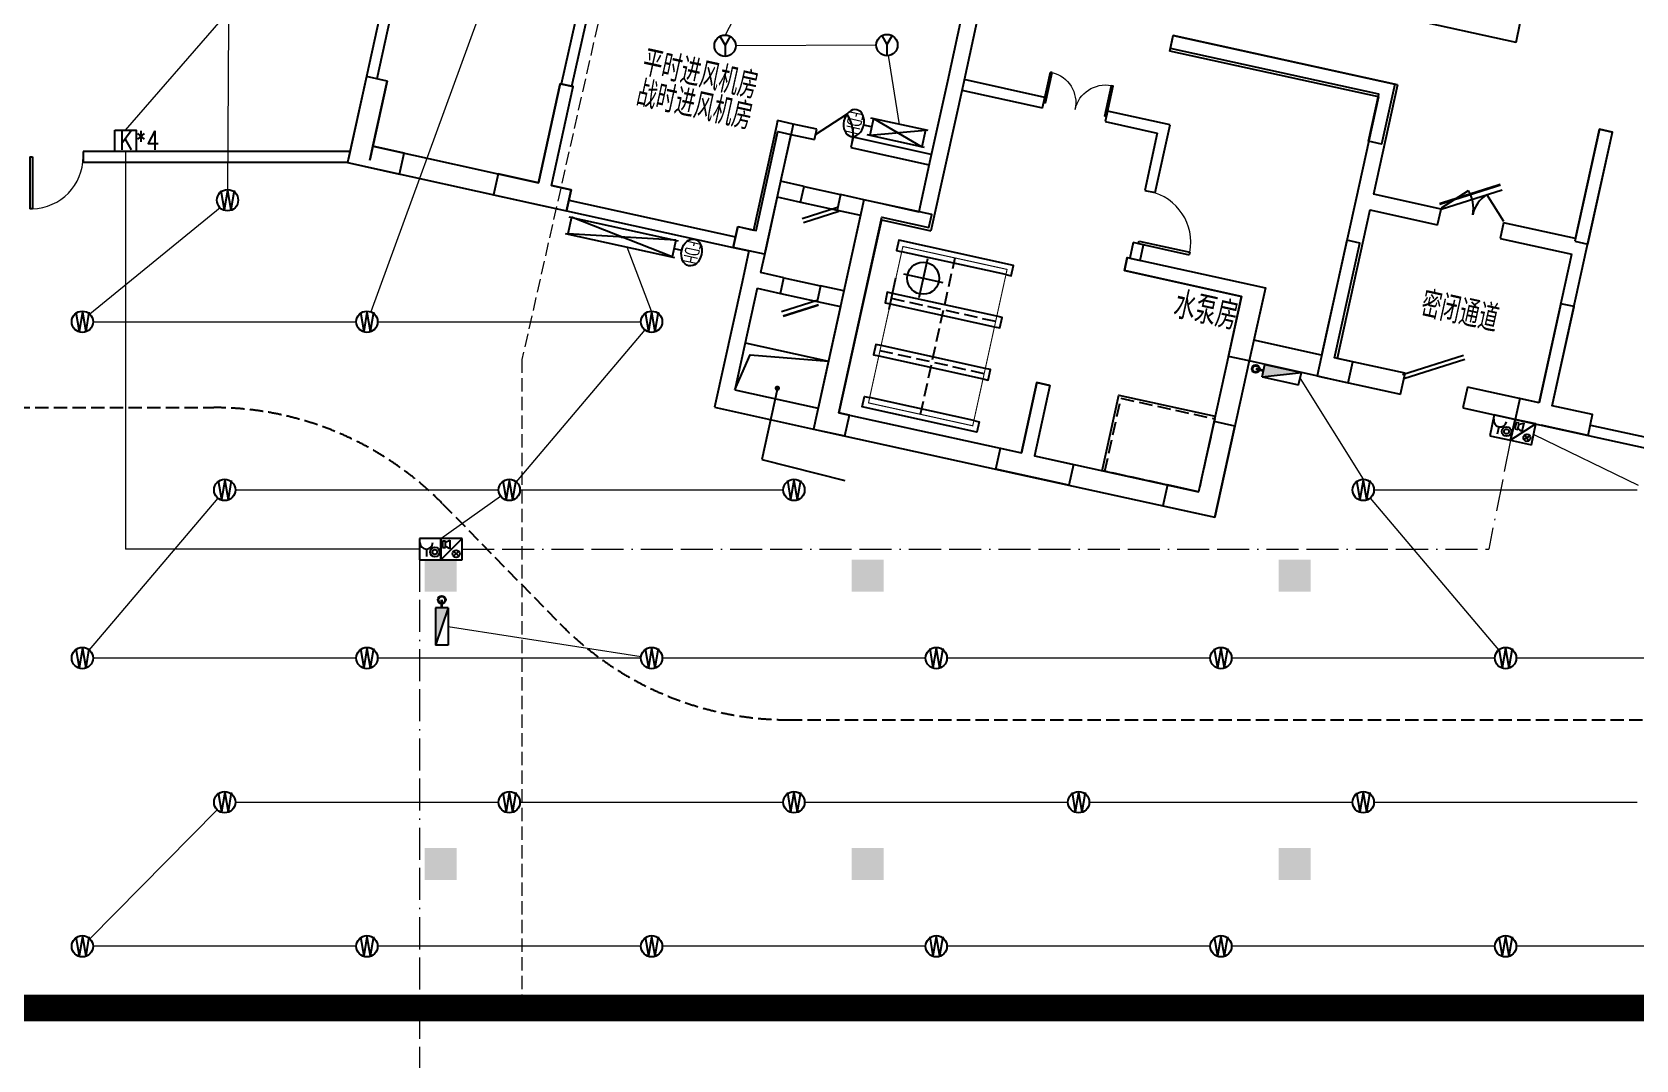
# Model space of a CAD drawing. Extents: x 791398 to 2325386, y -987887 to -518217.
# Drawn here: x 1532237 to 1562290, y -836328 to -817071 of the extents above; entities that cross this region are included whole.
import ezdxf
from ezdxf.enums import TextEntityAlignment as Align

# ---------------------------------------------------------------- set-up
doc = ezdxf.new("R2010")
doc.units = 0
doc.header["$LTSCALE"] = 1000
doc.header["$MEASUREMENT"] = 0
for name, pattern in [('ACAD_ISO11W100', [33.5, 12, -3, 12, -3, 0.5, -3]), ('BORDER', [1.75, 0.5, -0.25, 0.5, -0.25, 0, -0.25]), ('DASH', [0.35, 0.25, -0.1]), ('DASHEDX2', [1.5, 1, -0.5])]:
    doc.linetypes.add(name, pattern=pattern)
for name, color, linetype in [('COLUMN', 9, 'Continuous'), ('DIM_LEAD', 3, 'Continuous'), ('dxsqt', 1, 'Continuous'), ('JPS-J-0', 6, 'Continuous'), ('JPS-X', 1, 'BORDER'), ('JPS-XHS', 7, 'Continuous'), ('K-排风', 2, 'Continuous'), ('K-防火阀', 7, 'Continuous'), ('PS房间字', 3, 'Continuous'), ('RD-equip', 3, 'Continuous'), ('WALL', 8, 'Continuous'), ('WINDOW', 8, 'Continuous'), ('ZS房间字', 6, 'Continuous'), ('行车方向', 191, 'Continuous')]:
    doc.layers.add(name, color=color, linetype=linetype)
doc.layers.add('RD-line', color=2, linetype='Continuous', lineweight=0)
doc.styles.add('_TCH_DIM', font='SIMPLEX', dxfattribs={"bigfont": 'GBCBIG'})
doc.styles.add('_TEL_DIM', font='SIMPLEX', dxfattribs={"width": 0.8, "height": 3.5, "bigfont": 'HZTXT'})
doc.styles.add('FS1', font='txt4', dxfattribs={"width": 0.8, "bigfont": 'fstxt'})
doc.styles.add('K-KHZ', font='tjromans.shx', dxfattribs={"width": 0.8, "bigfont": 'tjhztxt.shx'})
doc.styles.get("Standard").update_dxf_attribs({"font": 'gbenor.shx', "bigfont": 'gbcbig.shx'})
doc.styles.add('TEXT', font='tjromans.shx', dxfattribs={"width": 0.8, "height": 400, "bigfont": 'tjhztxt.shx'})
doc.linetypes.add('BRA', pattern='A,2.8,-0.1,["B",_TEL_DIM,S=0.07,R=0,X=0,Y=-0.12],-0.25', length=3.15)

# ---------------------------------------------------------------- blocks, each defined once
blk = doc.blocks.new('Manhole')
for p, q in [((500, -875), (500, -125)), ((125, -500), (875, -500))]:
    blk.add_line(p, q)
blk.add_circle((500, -500), 300)
blk = doc.blocks.new('FF')
at = {"linetype": 'Continuous'}
for radius in [75, 60]:
    blk.add_circle((0, 0), radius, dxfattribs=at)
blk = doc.blocks.new('DXHS')
at = {"layer": 'JPS-XHS'}
blk.add_hatch(color=256, dxfattribs=at).paths.add_polyline_path([(-350, 240), (-350, 0), (350, 0)])
at = {"layer": 'JPS-XHS', "linetype": 'Continuous'}
for p, q in [((-350, 240), (-350, 0)), ((-350, 240), (350, 240)), ((-350, 0), (350, 0)), ((350, 240), (350, 0))]:
    blk.add_line(p, q, dxfattribs=at)
at = {"layer": 'JPS-XHS'}
blk.add_line((-350, 240), (350, 0), dxfattribs=at)
blk = doc.blocks.new('xxhhsss')
at = {"layer": 'JPS-X', "const_width": 50}
for points in [[(90154, -125081), (90007, -125049)], [(74755, -129523), (74755, -129373)]]:
    blk.add_lwpolyline(points, dxfattribs=at)
at = {"layer": 'JPS-X'}
for p, rotation in [((90007, -125049), 167.5962954753336), ((74755, -129373), 270)]:
    blk.add_blockref('FF', p, dxfattribs=dict(at, rotation=rotation))
at = {"layer": 'JPS-XHS', "xscale": -1, "rotation": 167.5962954753336}
blk.add_blockref('DXHS', (90521, -125039), dxfattribs=at)
at = {"layer": 'JPS-XHS', "rotation": 270}
blk.add_blockref('DXHS', (74635, -129873), dxfattribs=at)
blk = doc.blocks.new('_FZH')
blk.add_solid([(-0.5, -0.5), (0.5, -0.5), (-0.5, 0.5), (0.5, 0.5)])
blk = doc.blocks.new('$DorLib2D$00000001')
for p, q in [((0.45, 0.975), (0.5, 0.975)), ((0.45, 0), (0.45, 0.975)), ((0.5, 0), (0.5, 0.975)), ((0.5, 0), (0.45, 0))]:
    blk.add_line(p, q)
at = {"lineweight": 13}
blk.add_arc((0.475, 0), 0.975, 91.4693, 180, dxfattribs=at)
blk = doc.blocks.new('$DorLib2D$00000002')
for p, q in [((-0.5, 0), (-0.5, 0.4875)), ((-0.475, 0.4875), (-0.5, 0.4875)), ((-0.475, 0), (-0.475, 0.4875)), ((0.475, 0), (0.475, 0.4875)), ((0.475, 0.4875), (0.5, 0.4875)), ((0.5, 0), (0.5, 0.4875)), ((-0.5, 0), (-0.475, 0)), ((0.5, 0), (0.475, 0))]:
    blk.add_line(p, q)
at = {"lineweight": 13}
for centre, start, end in [((-0.4875, 0), 0, 88.53072), ((0.4875, 0), 91.46928, 180)]:
    blk.add_arc(centre, 0.4875, start, end, dxfattribs=at)
blk = doc.blocks.new('$DorLib2D$00000180')
at = {"color": 0}
for p, q in [((-0.557, 0.242), (0.309, 0.742)), ((-0.5, 0.143), (0.366, 0.643))]:
    blk.add_line(p, q, dxfattribs=at)
blk = doc.blocks.new('$DorLib2D$00000192')
at = {"color": 0}
blk.add_line((-0.5, 0.125), (0.366, 0.625), dxfattribs=at)
at = {"color": 0, "const_width": 0.0417}
blk.add_lwpolyline([(-0.542, 0.197), (0.324, 0.697)], dxfattribs=at)
blk = doc.blocks.new('$DorLib2D$00000181')
at = {"color": 0}
for p, q in [((-0.533, 0.141), (0.333, 0.641)), ((-0.5, 0.083), (0.366, 0.583))]:
    blk.add_line(p, q, dxfattribs=at)
blk = doc.blocks.new('$DorLib2D$00000116')
at = {"color": 0}
for p, q in [((-0.5, 0), (-0.146, 0.354)), ((0.5, 0), (0.146, 0.354))]:
    blk.add_line(p, q, dxfattribs=at)
for centre, start, end in [((-0.5, 0), 0, 45), ((0.5, 0), 135, 180)]:
    blk.add_arc(centre, 0.5, start, end, dxfattribs=at)
blk = doc.blocks.new('$DorLib2D$00000114')
at = {"color": 0}
blk.add_line((0.5, 0), (-0.207, 0.707), dxfattribs=at)
blk.add_arc((0.5, 0), 1, 135, 180, dxfattribs=at)
blk = doc.blocks.new('$DorLib2D$00000190')
at = {"color": 0}
blk.add_line((-0.5, 0.187), (0.366, 0.687), dxfattribs=at)
at = {"color": 0, "const_width": 0.0625}
blk.add_lwpolyline([(-0.562, 0.296), (0.304, 0.796)], dxfattribs=at)
blk = doc.blocks.new('yy')
at = {"layer": 'RD-equip'}
blk.add_circle((0, 0), 200, dxfattribs=at)
at = {"layer": 'RD-equip', "color": 4, "style": 'FS1', "width": 0.8}
blk.add_attdef('Y', text='', height=360, dxfattribs=at).set_placement((0, 0), align=Align.MIDDLE)
blk = doc.blocks.new('sadadfadsada')
for p, q in [((-400, 400), (-400, 0)), ((0, 400), (-400, 400)), ((400, 400), (0, 400)), ((400, 400), (0, 0)), ((0, 400), (0, 0)), ((0, 0), (0, 400)), ((33, 346, 0), (33, 226, 0)), ((92, 346, 0), (33, 346, 0)), ((92, 326, 0), (172, 366, 0)), ((92, 226, 0), (92, 346, 0)), ((172, 366, 0), (172, 206, 0)), ((400, 0), (400, 400)), ((-400, 0), (0, 0)), ((-268, 200), (-268, 60)), ((0, 0), (400, 0)), ((33, 226, 0), (92, 226, 0)), ((172, 206, 0), (92, 246, 0)), ((242, 159), (338, 64)), ((242, 64), (338, 159))]:
    blk.add_line(p, q)
for centre, radius in [((-109, 144), 90.3), ((-109, 144), 45.2), ((290, 111), 67.6)]:
    blk.add_circle(centre, radius)
blk.add_arc((-268, 320), 120, 180, 0)
at = {"flags": 9}
for p in [(-200, 400), (200, 400)]:
    blk.add_attdef('A', p, '', height=0.008, dxfattribs=at)
blk = doc.blocks.new('FI1000K')
at = {"layer": 'K-防火阀'}
for p, q in [((0, -50), (0, 1050)), ((320, 1000), (0, 0)), ((0, 1000), (320, 0)), ((0, 1000), (320, 1000)), ((160, 1000), (160, 1150)), ((320, -50), (320, 1050)), ((0, 0), (320, 0))]:
    blk.add_line(p, q, dxfattribs=at)
at = {"layer": 'K-防火阀', "const_width": 25}
blk.add_lwpolyline([(148, 500, 1), (172, 500, 1)], format="xyb", close=True, dxfattribs=at)
at = {"layer": 'K-防火阀'}
blk.add_ellipse((160, 1340), major_axis=(255, 0), ratio=0.74203, dxfattribs=at)
at = {"layer": 'K-防火阀', "style": 'K-KHZ', "width": 0.65, "flags": 4}
blk.add_attdef('F', text='', height=250, dxfattribs=at).set_placement((160, 1220), align=Align.CENTER)
blk = doc.blocks.new('FI2000K')
at = {"layer": 'K-防火阀'}
for p, q in [((160, 2000), (160, 2150)), ((0, -50), (0, 2050)), ((320, 2000), (0, 0)), ((0, 2000), (320, 0)), ((0, 2000), (320, 2000)), ((320, -50), (320, 2050)), ((0, 0), (320, 0))]:
    blk.add_line(p, q, dxfattribs=at)
at = {"layer": 'K-防火阀', "const_width": 25}
blk.add_lwpolyline([(148, 1001, 1), (172, 1001, 1)], format="xyb", close=True, dxfattribs=at)
at = {"layer": 'K-防火阀'}
blk.add_ellipse((160, 2340), major_axis=(255, 0), ratio=0.74203, dxfattribs=at)
at = {"layer": 'K-防火阀', "style": 'K-KHZ', "width": 0.65, "flags": 4}
blk.add_attdef('F', text='', height=250, dxfattribs=at).set_placement((160, 2220), align=Align.CENTER)
blk = doc.blocks.new('fsfsdfsdfsfsf')
at = {"layer": 'RD-equip'}
blk.add_lwpolyline([(-200, 400), (200, 400), (200, 0), (-200, 0)], close=True, dxfattribs=at)
at = {"layer": 'RD-equip', "color": 4, "style": 'FS1', "width": 0.8}
blk.add_attdef('K', text='', height=360, dxfattribs=at).set_placement((10, 206), align=Align.MIDDLE)

msp = doc.modelspace()

# ---------------------------------------------------------------- linework, layer by layer
msp.add_line((1545597, -822895), (1547160, -823238))
msp.add_line((1545597, -822895), (1547160, -823238))
msp.add_lwpolyline([(1545404, -823774), (1545695, -823120), (1547160, -823238)])
msp.add_lwpolyline([(1545404, -823774), (1545695, -823120), (1547160, -823238)])
at = {"layer": 'DIM_LEAD'}
for p, q in [((1546202, -823744), (1545909, -825076)), ((1545909, -825076), (1547468, -825474))]:
    msp.add_line(p, q, dxfattribs=at)
at = {"layer": 'DIM_LEAD', "const_width": 50}
msp.add_lwpolyline([(1546213, -823722, 1), (1546191, -823766, 1)], format="xyb", close=True, dxfattribs=at)
at = {"layer": 'dxsqt'}
for points in [[(1557281, -819116), (1557475, -818237), (1553568, -817378), (1553622, -817134), (1557772, -818047), (1557525, -819170)], [(1557281, -819116), (1557475, -818237), (1553568, -817378), (1553622, -817134), (1557772, -818047), (1557525, -819170)], [(1561144, -820990), (1561388, -821043), (1561850, -818944), (1561606, -818890)], [(1561144, -820990), (1561388, -821043), (1561850, -818944), (1561606, -818890)], [(1545462, -820715), (1545804, -820790), (1546212, -818934), (1546456, -818988), (1545962, -821234), (1545376, -821105)]]:
    msp.add_lwpolyline(points, close=True, dxfattribs=at)
for points in [[(1538625, -819211), (1538894, -817990), (1538503, -817904), (1538149, -819516), (1539125, -819731), (1539211, -819340), (1538625, -819211)], [(1538625, -819211), (1538894, -817990), (1538503, -817904), (1538149, -819516), (1539125, -819731), (1539211, -819340), (1538625, -819211)], [(1540969, -819727), (1540883, -820117), (1542251, -820418), (1542337, -820027), (1541970, -819947), (1542379, -818091), (1542134, -818038), (1541726, -819893), (1540969, -819727)], [(1546880, -824508), (1547466, -824637), (1547552, -824246), (1547357, -824203), (1548162, -820541), (1549041, -820734), (1549095, -820490), (1547825, -820211), (1546880, -824508)], [(1556315, -823511), (1556901, -823640), (1556987, -823249), (1556645, -823174), (1557117, -821026), (1556873, -820972), (1556315, -823511)], [(1556315, -823511), (1556901, -823640), (1556987, -823249), (1556645, -823174), (1557117, -821026), (1556873, -820972), (1556315, -823511)], [(1555045, -823232), (1554654, -823146), (1554901, -822023), (1552704, -821540), (1552758, -821295), (1555346, -821865), (1555045, -823232)], [(1560478, -824017), (1560112, -823937), (1560026, -824327), (1561393, -824628), (1561479, -824237), (1560722, -824071), (1561130, -822215), (1560886, -822162), (1560478, -824017)], [(1550385, -824869), (1550775, -824955), (1551065, -823637), (1551309, -823690), (1551019, -825009), (1551752, -825170), (1551666, -825561), (1550299, -825260), (1550385, -824869)], [(1553510, -825556), (1553424, -825947), (1554401, -826162), (1554776, -824453), (1554386, -824367), (1554096, -825685), (1553510, -825556)]]:
    msp.add_lwpolyline(points, dxfattribs=at)
at = {"layer": 'JPS-J-0', "linetype": 'DASH'}
for p, q in [((1548886, -824232), (1549531, -821302)), ((1550293, -822494), (1548339, -822064)), ((1550078, -823471), (1548124, -823041))]:
    msp.add_line(p, q, dxfattribs=at)
at = {"layer": 'JPS-J-0', "color": 2}
for points in [[(1550486, -821615), (1550584, -821636), (1550627, -821441), (1548478, -820969), (1548435, -821164), (1548533, -821185)], [(1550486, -821615), (1548533, -821185)], [(1548361, -821967), (1548263, -821945), (1548220, -822141), (1548318, -822162)], [(1548318, -822162), (1550271, -822592)], [(1550314, -822396), (1548361, -821967)], [(1550271, -822592), (1550369, -822613), (1550412, -822418), (1550314, -822396)], [(1548146, -822943), (1548048, -822922), (1548005, -823117), (1548103, -823139)], [(1548103, -823139), (1550056, -823568)], [(1550099, -823373), (1548146, -822943)], [(1550056, -823568), (1550154, -823590), (1550197, -823394), (1550099, -823373)], [(1549884, -824350), (1549982, -824371), (1549939, -824566), (1547791, -824094), (1547833, -823899), (1547931, -823920)], [(1549884, -824350), (1547931, -823920)]]:
    msp.add_lwpolyline(points, dxfattribs=at)
at = {"layer": 'JPS-J-0', "linetype": 'DASH', "const_width": 20}
msp.add_lwpolyline([(1549863, -824447), (1547910, -824018), (1548554, -821088), (1550507, -821517)], close=True, dxfattribs=at)
at = {"layer": 'JPS-J-0'}
msp.add_lwpolyline([(1554407, -824269), (1554096, -825685), (1552289, -825288), (1552600, -823872)], close=True, dxfattribs=at)
at = {"layer": 'JPS-J-0', "linetype": 'DASH'}
msp.add_lwpolyline([(1554397, -824318), (1554096, -825685), (1552338, -825299), (1552639, -823931)], close=True, dxfattribs=at)
at = {"layer": 'RD-line'}
for p, q in [((1547866, -812125), (1545222, -817126)), ((1533990, -818906), (1535781, -816845)), ((1535916, -816894), (1535900, -820020)), ((1540575, -816855), (1538582, -822311)), ((1548056, -817314), (1545422, -817326)), ((1548490, -818800), (1548287, -817511)), ((1533990, -819306), (1533990, -826756)), ((1535760, -820363), (1533320, -822357)), ((1543847, -822299), (1543388, -821098)), ((1533380, -822499), (1538313, -822499)), ((1538713, -822499), (1543647, -822499)), ((1543717, -822652), (1541309, -825497)), ((1535717, -825802), (1533309, -828647)), ((1536047, -825649), (1540980, -825649)), ((1541380, -825649), (1546313, -825649)), ((1557309, -825802), (1559717, -828647)), ((1557380, -825649), (1562313, -825649)), ((1539494, -826756), (1533990, -826756)), ((1540034, -828206), (1543649, -828768)), ((1538313, -828799), (1533380, -828799)), ((1543647, -828799), (1538713, -828799)), ((1548980, -828799), (1544047, -828799)), ((1554313, -828799), (1549380, -828799)), ((1559647, -828799), (1554713, -828799)), ((1564980, -828799), (1560047, -828799)), ((1536047, -831499), (1540980, -831499)), ((1541380, -831499), (1546313, -831499)), ((1546713, -831499), (1551647, -831499)), ((1552047, -831499), (1556980, -831499)), ((1557380, -831499), (1562313, -831499)), ((1535706, -831641), (1533320, -834057)), ((1538313, -834199), (1533380, -834199)), ((1543647, -834199), (1538713, -834199)), ((1548980, -834199), (1544047, -834199)), ((1554313, -834199), (1549380, -834199)), ((1559647, -834199), (1554713, -834199)), ((1564980, -834199), (1560047, -834199))]:
    msp.add_line(p, q, dxfattribs=at)
at = {"layer": 'RD-line', "linetype": 'DASH'}
for p, q in [((1542914, -816582), (1541417, -823205)), ((1541417, -823205), (1541417, -835352))]:
    msp.add_line(p, q, dxfattribs=at)
at = {"layer": 'RD-line', "linetype": 'BRA'}
for p, q in [((1555996, -823564), (1557180, -825449)), ((1560374, -824608), (1562333, -825562)), ((1539894, -826556), (1541016, -825764))]:
    msp.add_line(p, q, dxfattribs=at)
at = {"layer": 'RD-line', "linetype": 'ACAD_ISO11W100', "ltscale": 0.05}
for p, q in [((1559941, -824718), (1559532, -826756)), ((1539494, -826956), (1539494, -838356)), ((1540294, -826756), (1559532, -826756))]:
    msp.add_line(p, q, dxfattribs=at)
at = {"layer": 'RD-line', "linetype": 'DASHEDX2', "const_width": 500}
msp.add_lwpolyline([(1508440, -835352), (1585253, -835352)], dxfattribs=at)
at = {"layer": 'WALL'}
for p, q in [((1538804, -816537), (1538503, -817904)), ((1538999, -816580), (1538699, -817947)), ((1549699, -816578), (1549388, -817995)), ((1549992, -816643), (1549681, -818059)), ((1560043, -817266), (1557992, -816815)), ((1542159, -818043), (1542417, -816871)), ((1542354, -818086), (1542612, -816914)), ((1560043, -817266), (1560124, -816900)), ((1553557, -817427), (1553622, -817134)), ((1557464, -818286), (1553557, -817427)), ((1557821, -818058), (1553622, -817134)), ((1538503, -817904), (1538178, -819385)), ((1538894, -817990), (1538503, -817904)), ((1538894, -817990), (1538568, -819470)), ((1549388, -817995), (1549066, -819460)), ((1551216, -818294), (1549702, -817961)), ((1541726, -819893), (1542134, -818038)), ((1541970, -819947), (1542379, -818091)), ((1542134, -818038), (1542379, -818091)), ((1549681, -818059), (1549359, -819524)), ((1549659, -818157), (1551173, -818490)), ((1551173, -818490), (1551216, -818294)), ((1557464, -818286), (1557045, -820191)), ((1557821, -818058), (1557370, -820109)), ((1552388, -818552), (1552345, -818747)), ((1553560, -818810), (1552388, -818552)), ((1546185, -818826), (1545916, -820047)), ((1546206, -818728), (1546185, -818826)), ((1546499, -818793), (1546206, -818728)), ((1546478, -818890), (1546263, -819867)), ((1546499, -818793), (1546478, -818890)), ((1546939, -818889), (1546499, -818793)), ((1546896, -819085), (1546939, -818889)), ((1552345, -818747), (1553322, -818962)), ((1553281, -820079), (1553560, -818810)), ((1561155, -820941), (1561606, -818890)), ((1561606, -818890), (1561850, -818944)), ((1538568, -819470), (1538625, -819211)), ((1538625, -819211), (1541726, -819893)), ((1546456, -818988), (1546896, -819085)), ((1547622, -819040), (1547579, -819235)), ((1549087, -819362), (1547622, -819040)), ((1553322, -818962), (1553086, -820037)), ((1561367, -821141), (1561850, -818944)), ((1538195, -819306), (1533194, -819306)), ((1533194, -819306), (1533194, -819506)), ((1533194, -819506), (1538151, -819506)), ((1538178, -819385), (1538149, -819516)), ((1538149, -819516), (1541762, -820311)), ((1547579, -819235), (1549044, -819557)), ((1549066, -819460), (1548851, -820436)), ((1549359, -819524), (1549079, -820794)), ((1541970, -819947), (1542337, -820027)), ((1542337, -820027), (1542251, -820418)), ((1545916, -820047), (1545755, -820779)), ((1546702, -819964), (1546263, -819867)), ((1546638, -820257), (1546702, -819964)), ((1547386, -820114), (1547321, -820407)), ((1547825, -820211), (1547386, -820114)), ((1553086, -820037), (1553281, -820079)), ((1558639, -820388), (1557370, -820109)), ((1541762, -820311), (1542251, -820418)), ((1542251, -820418), (1545376, -821105)), ((1542294, -820223), (1545419, -820910)), ((1546198, -820160), (1545984, -821137)), ((1546198, -820160), (1546638, -820257)), ((1547321, -820407), (1547761, -820504)), ((1547825, -820211), (1547825, -820211)), ((1548216, -820297), (1548216, -820297)), ((1548216, -820297), (1548851, -820436)), ((1557045, -820191), (1556401, -823121)), ((1557306, -820402), (1556694, -823185)), ((1557306, -820402), (1558575, -820681)), ((1558575, -820681), (1558639, -820388)), ((1545462, -820715), (1545376, -821105)), ((1545462, -820715), (1545755, -820779)), ((1547761, -820504), (1547450, -821920)), ((1548152, -820590), (1547786, -822250)), ((1548152, -820590), (1549079, -820794)), ((1559811, -820645), (1559747, -820938)), ((1561155, -820941), (1559811, -820645)), ((1552871, -821013), (1552806, -821306)), ((1553066, -821056), (1552871, -821013)), ((1559747, -820938), (1561090, -821234)), ((1545376, -821105), (1545669, -821170)), ((1545669, -821170), (1545540, -821756)), ((1545984, -821137), (1545887, -821576)), ((1552758, -821295), (1552704, -821540)), ((1552758, -821295), (1555346, -821865)), ((1552806, -821306), (1553002, -821349)), ((1553002, -821349), (1553066, -821056)), ((1560478, -824017), (1561090, -821234)), ((1560722, -824071), (1561367, -821141)), ((1546326, -821673), (1545887, -821576)), ((1552704, -821540), (1554901, -822023)), ((1545540, -821756), (1545025, -824100)), ((1545822, -821869), (1545404, -823774)), ((1545822, -821869), (1546262, -821966)), ((1546262, -821966), (1546326, -821673)), ((1547010, -821823), (1546946, -822116)), ((1547450, -821920), (1547010, -821823)), ((1548296, -822260), (1548425, -821674)), ((1555346, -821865), (1555131, -822841)), ((1546946, -822116), (1547385, -822213)), ((1547385, -822213), (1546966, -824117)), ((1554901, -822023), (1554676, -823048)), ((1547786, -822250), (1547357, -824203)), ((1554676, -823048), (1554096, -825685)), ((1556401, -823121), (1555131, -822841)), ((1555045, -823232), (1554401, -826162)), ((1556363, -823522), (1555045, -823232)), ((1557963, -823464), (1556694, -823185)), ((1551065, -823637), (1550775, -824955)), ((1551309, -823690), (1551019, -825009)), ((1551309, -823690), (1551065, -823637)), ((1556363, -823522), (1557877, -823855)), ((1557877, -823855), (1557963, -823464)), ((1559135, -823722), (1559049, -824113)), ((1560478, -824017), (1559135, -823722)), ((1545404, -823774), (1546966, -824117)), ((1545025, -824100), (1546880, -824508)), ((1547357, -824203), (1550775, -824955)), ((1559049, -824113), (1560514, -824435)), ((1561479, -824237), (1560722, -824071)), ((1561393, -824628), (1561479, -824237)), ((1546880, -824508), (1550689, -825346)), ((1561393, -824628), (1560514, -824435)), ((1561393, -824628), (1563151, -825015)), ((1561436, -824433), (1563194, -824819)), ((1551019, -825009), (1554096, -825685)), ((1550689, -825346), (1554401, -826162))]:
    msp.add_line(p, q, dxfattribs=at)
at = {"layer": 'WINDOW'}
for p, q in [((1546702, -819964, 150), (1547386, -820114, 150)), ((1546638, -820257, 150), (1547321, -820407, 150)), ((1546326, -821673, 150), (1547010, -821823, 150)), ((1546262, -821966, 150), (1546946, -822116, 150))]:
    msp.add_line(p, q, dxfattribs=at)
at = {"layer": '行车方向', "linetype": 'DASH'}
for p, q in [((1509894, -824106), (1535643, -824106)), ((1539930, -825908), (1542129, -828154)), ((1546416, -829956), (1586594, -829956))]:
    msp.add_line(p, q, dxfattribs=at)
for centre, start, end in [((1535643, -830106), 44.3961, 90), ((1546416, -823956), 224.3961, 270)]:
    msp.add_arc(centre, 6000, start, end, dxfattribs=at)

# ---------------------------------------------------------------- block references
at = {"layer": 'COLUMN', "xscale": 600, "yscale": 600, "zscale": 600}
for p, rotation in [((1539894, -827256), 359.9999999999), ((1547894, -827256), 359.9999999998888), ((1555894, -827256), 359.9999999999), ((1539894, -832656), 359.9999999998888), ((1547894, -832656), 359.9999999999), ((1555894, -832656), 359.9999999999)]:
    msp.add_blockref('_FZH', p, dxfattribs=dict(at, rotation=rotation))
at = {"layer": 'JPS-J-0', "linetype": 'DASH', "rotation": 257.5962955512904}
msp.add_blockref('Manhole', (1549531, -821302), dxfattribs=at)
at = {"layer": 'JPS-XHS'}
msp.add_blockref('xxhhsss', (1465159, -698333), dxfattribs=at)
at = {"layer": 'K-排风'}
ref = msp.add_blockref('FI1000K', (1548978, -818907), dxfattribs=dict(at, xscale=-1, rotation=77.59629738168475))
ref.add_attrib('F', 'FDH', dxfattribs={"layer": 'K-防火阀', "height": 250, "rotation": 257.5963, "style": 'K-KHZ', "width": 0.65, "flags": 4}).set_placement((1547520, -818750), align=Align.CENTER)
at = {"layer": 'K-排风', "rotation": 257.5962973816847}
msp.add_blockref('FI2000K', (1542344, -820541), dxfattribs=at).add_auto_attribs({'F': 'FDH'})
at = {"layer": 'RD-equip'}
for p, values in [((1545222, -817326), {'Y': 'Y'}), ((1548256, -817314), {'Y': 'Y'}), ((1535900, -820220), {'Y': 'W'}), ((1533180, -822499), {'Y': 'W'}), ((1538513, -822499), {'Y': 'W'}), ((1543847, -822499), {'Y': 'W'}), ((1535847, -825649), {'Y': 'W'}), ((1541180, -825649), {'Y': 'W'}), ((1546513, -825649), {'Y': 'W'}), ((1557180, -825649), {'Y': 'W'}), ((1533180, -828799), {'Y': 'W'}), ((1538513, -828799), {'Y': 'W'}), ((1543847, -828799), {'Y': 'W'}), ((1549180, -828799), {'Y': 'W'}), ((1554513, -828799), {'Y': 'W'}), ((1559847, -828799), {'Y': 'W'}), ((1535847, -831499), {'Y': 'W'}), ((1541180, -831499), {'Y': 'W'}), ((1546513, -831499), {'Y': 'W'}), ((1551847, -831499), {'Y': 'W'}), ((1557180, -831499), {'Y': 'W'}), ((1533180, -834199), {'Y': 'W'}), ((1538513, -834199), {'Y': 'W'}), ((1543847, -834199), {'Y': 'W'}), ((1549180, -834199), {'Y': 'W'}), ((1554513, -834199), {'Y': 'W'}), ((1559847, -834199), {'Y': 'W'})]:
    msp.add_blockref('yy', p, dxfattribs=at).add_auto_attribs(values)
at = {"layer": 'RD-equip', "rotation": 347.7513756287452}
msp.add_blockref('sadadfadsada', (1559941, -824718), dxfattribs=at)
at = {"layer": 'RD-equip'}
msp.add_blockref('sadadfadsada', (1539894, -826956), dxfattribs=at)
at = {"layer": 'RD-line'}
msp.add_blockref('fsfsdfsdfsfsf', (1533990, -819306), dxfattribs=at).add_auto_attribs({'K': 'K'})
at = {"layer": 'WINDOW'}
for name, p, xscale, yscale, zscale, rotation in [('$DorLib2D$00000002', (1551781, -818521), -1200, 1200, -1200, 347.5962955539243), ('$DorLib2D$00000114', (1547259, -819062), -700, 700, -700, 347.5962955537927), ('$DorLib2D$00000001', (1532694, -819406), -1000, -1000, -1000, 359.999999999769), ('$DorLib2D$00000192', (1559193, -820663), -1200, -1200, -1200, 167.5962955274531), ('$DorLib2D$00000001', (1553076, -820546), -1000, -1000, -1000, 77.59629555391638), ('$DorLib2D$00000116', (1559231, -820492), -1200, -1200, -1200, 167.5962955274535), ('$DorLib2D$00000180', (1547012, -820185), -700, -700, -700, 347.5962955539195), ('$DorLib2D$00000190', (1546636, -821895), -700, -700, -700, 347.5962955539131), ('$DorLib2D$00000181', (1558506, -823788), -1200, -1200, -1200, 167.5962954786274)]:
    msp.add_blockref(name, p, dxfattribs=dict(at, xscale=xscale, yscale=yscale, zscale=zscale, rotation=rotation))

# ---------------------------------------------------------------- texts
at = {"layer": 'PS房间字', "style": '_TCH_DIM'}
msp.add_text('平时进风机房', height=506.4, rotation=347.5963, dxfattribs=at).set_placement((1543638, -817870))
at = {"layer": 'PS房间字', "style": 'TEXT', "width": 0.8}
msp.add_text('水泵房', height=525, rotation=347.5963, dxfattribs=at).set_placement((1553595, -822413))
at = {"layer": 'RD-equip', "color": 4, "style": 'FS1', "width": 0.8}
msp.add_attdef('*4', text='K', height=360, dxfattribs=at).set_placement((1534400, -819100), align=Align.MIDDLE)
at = {"layer": 'ZS房间字', "style": '_TCH_DIM'}
for s, p in [('战时进风机房', (1543532, -818447)), ('密闭通道', (1558228, -822392))]:
    msp.add_text(s, height=506.4, rotation=347.5963, dxfattribs=at).set_placement(p)

doc.saveas('drawing.dxf')
